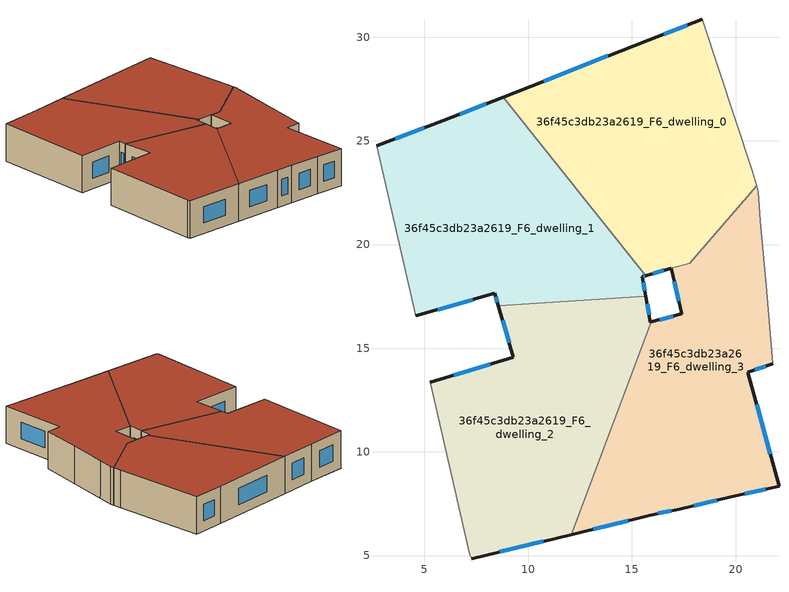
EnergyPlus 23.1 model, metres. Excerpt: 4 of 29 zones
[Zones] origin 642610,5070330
36f45c3db23a2619_F6_dwelling_0
 floor to 36f45c3db23a2619_F5_dwelling_0 (EU_floor_Construction): 18.4,30.86 20.8,23.56 21.02,22.83 17.78,19.11 15.66,18.5 8.8,27.11 15.8,29.86 z18
 wall outside (EU_wall_Construction): 15.66,18.5 16.89,18.85 / 18.4,30.86 15.8,29.86 8.8,27.11 z18:21; 16.89,18.85,21 16.89,18.85,18 16.9,18.85,18
 wall adiabatic (EU_wall_Construction): 21.02,22.83 20.8,23.56 18.4,30.86 z18:21
 wall to 36f45c3db23a2619_F6_dwelling_3 (EU_wall_Construction): 16.9,18.85 17.78,19.11 21.02,22.83 z18:21
 wall to 36f45c3db23a2619_F6_dwelling_1 (EU_wall_Construction): 8.8,27.11 15.66,18.5 z18:21
 window (EU_Window_Construction): 16,18.6 16.55,18.75 / 13.84,29.09 10.76,27.88 / 17.67,30.58 16.53,30.14 z18.84:20.16
 roof outside (EU_roof_Construction): 17.78,19.11 21.02,22.83 20.8,23.56 18.4,30.86 15.8,29.86 8.8,27.11 15.66,18.5 z21
36f45c3db23a2619_F6_dwelling_1
 floor to 36f45c3db23a2619_F5_dwelling_1 (EU_floor_Construction): 8.8,27.11 15.66,18.5 15.49,18.46 15.67,17.5 8.56,17.06 8.39,17.66 4.59,16.56 2.69,24.76 5.89,25.96 z18
 wall outside (EU_wall_Construction): 8.8,27.11 5.89,25.96 2.69,24.76 / 15.67,17.5 15.49,18.46 15.66,18.5 / 4.59,16.56 8.39,17.66 8.56,17.06 z18:21
 wall adiabatic (EU_wall_Construction): 2.69,24.76 4.59,16.56 z18:21
 wall to 36f45c3db23a2619_F6_dwelling_2 (EU_wall_Construction): 8.56,17.06 15.67,17.5 z18:21
 window (EU_Window_Construction): 4.99,25.63 3.58,25.1 / 7.99,26.79 6.71,26.28 / 15.54,18.47 15.61,18.49 / 15.62,17.76 15.54,18.19 / 8.44,17.49 8.51,17.22 / 5.65,16.86 7.32,17.35 z18.84:20.16
 roof outside (EU_roof_Construction): 15.67,17.5 15.49,18.46 15.66,18.5 8.8,27.11 5.89,25.96 2.69,24.76 4.59,16.56 8.39,17.66 8.56,17.06 z21
36f45c3db23a2619_F6_dwelling_2
 floor to 36f45c3db23a2619_F5_dwelling_2 (EU_floor_Construction): 15.67,17.5 15.89,16.25 15.94,16.27 12.07,6.01 7.28,4.85 7.19,5.05 5.28,13.35 9.29,14.55 8.56,17.06 z18
 wall outside (EU_wall_Construction): 8.56,17.06 9.29,14.55 5.29,13.35 / 15.94,16.27 15.89,16.25 15.67,17.5 / 7.28,4.85 12.07,6.01 z18:21
 wall adiabatic (EU_wall_Construction): 5.29,13.35 7.19,5.05 7.28,4.85 z18:21
 wall to 36f45c3db23a2619_F6_dwelling_3 (EU_wall_Construction): 12.07,6.01 15.94,16.27 z18:21
 window (EU_Window_Construction): 8.17,14.22 6.41,13.69 / 8.77,16.36 9.08,15.25 / 15.83,16.6 15.73,17.15 / 8.62,5.17 10.73,5.69 z18.84:20.16
 roof outside (EU_roof_Construction): 12.07,6.01 15.94,16.27 15.89,16.25 15.67,17.5 8.56,17.06 9.29,14.55 5.29,13.35 7.19,5.05 7.28,4.85 z21
36f45c3db23a2619_F6_dwelling_3
 floor to 36f45c3db23a2619_F5_dwelling_3 (EU_floor_Construction): 21.1,22.55 21.2,21.15 21.5,17.75 21.8,14.25 20.6,13.85 22.1,8.34 19.79,7.84 17.29,7.25 15.89,6.95 12.07,6.01 15.94,16.27 17.4,16.65 16.9,18.85 17.78,19.11 21.02,22.83 z18
 wall outside (EU_wall_Construction): 12.07,6.01 15.89,6.95 17.29,7.25 19.79,7.84 22.1,8.34 20.6,13.85 21.8,14.25 / 16.9,18.85 17.4,16.65 15.94,16.27 z18:21
 wall adiabatic (EU_wall_Construction): 21.8,14.25 21.5,17.75 21.2,21.15 21.1,22.55 21.02,22.83 z18:21
 window (EU_Window_Construction): 13.14,6.27 14.82,6.68 / 16.99,16.54 16.35,16.37 / 17.04,18.24 17.25,17.27 / 20.93,13.96 21.46,14.14 / 21.68,9.89 21.02,12.31 / 20.44,7.99 21.45,8.2 / 17.99,7.41 19.09,7.68 / 16.28,7.03 16.9,7.16 z18.84:20.16
 roof outside (EU_roof_Construction): 22.1,8.34 20.6,13.85 21.8,14.25 21.5,17.75 21.2,21.15 21.1,22.55 21.02,22.83 17.78,19.11 16.9,18.85 17.4,16.65 15.94,16.27 12.07,6.01 15.89,6.95 17.29,7.25 19.79,7.84 z21
[Building]
EU S2 Campaign: North Axis=0; Terrain=City; Solar Distribution=FullExterior
[Site:Location]
Lyon-Bron: Latitude=45.75; Longitude=5; Time Zone=1; Elevation=198
[SizingPeriod:WeatherFileDays]
AnnualSizingPeriod: Begin Month=1; Begin Day of Month=1; End Month=12; End Day of Month=31; Day of Week for Start Day=Monday; Use Weather File Daylight Saving Period=No; Use Weather File Rain and Snow Indicators=No
[MATERIAL]
EU_InternalMass_Material: Roughness=MediumRough; Thickness=0.1; Conductivity=1; Density=1800; Specific Heat=900; Thermal Absorptance=0.9; Solar Absorptance=0.7; Visible Absorptance=0.7
[MATERIAL:NOMASS] Roughness=MediumRough; Thermal Absorptance=0.9; Solar Absorptance=0.7; Visible Absorptance=0.7
Name | Thermal Resistance
EU_wall_NoMass | 0.776494
EU_roof_NoMass | 0.486893
EU_floor_NoMass | 0.421597
[WINDOWMATERIAL:SIMPLEGLAZINGSYSTEM]
EU_Window_SimpleGlazing: UFactor=4.24961; Solar Heat Gain Coefficient=0.83; Visible Transmittance=0.83
[CONSTRUCTION]
EU_wall_Construction: EU_wall_NoMass
EU_roof_Construction: EU_roof_NoMass
EU_floor_Construction: EU_floor_NoMass
EU_InternalMass_Construction: EU_InternalMass_Material
EU_Window_Construction: EU_Window_SimpleGlazing
[ZONE] Type=1; Multiplier=1; Ceiling Height=autocalculate; Floor Area=autocalculate; Part of Total Floor Area=Yes
Name | Volume
36f45c3db23a2619_F6_dwelling_0 | 253.443
36f45c3db23a2619_F6_dwelling_1 | 254.771
36f45c3db23a2619_F6_dwelling_2 | 253.887
36f45c3db23a2619_F6_dwelling_3 | 255.179
[INTERNALMASS] Construction=EU_InternalMass_Construction
Name | Zone or ZoneList | Surface Area
36f45c3db23a2619_F6_dwelling_0_EU_InternalMass | 36f45c3db23a2619_F6_dwelling_0 | 84.4841
36f45c3db23a2619_F6_dwelling_1_EU_InternalMass | 36f45c3db23a2619_F6_dwelling_1 | 84.9235
36f45c3db23a2619_F6_dwelling_2_EU_InternalMass | 36f45c3db23a2619_F6_dwelling_2 | 84.6292
36f45c3db23a2619_F6_dwelling_3_EU_InternalMass | 36f45c3db23a2619_F6_dwelling_3 | 85.0601
[OTHEREQUIPMENT] Fuel Type=Electricity; Design Level Calculation Method=Watts/Area; Power per Zone Floor Area=1; Fraction Latent=0; Fraction Radiant=0; Fraction Lost=0; Carbon Dioxide Generation Rate=0; EndUse Subcategory=EU_Step8_InternalGains
Name | Zone or ZoneList or Space or SpaceList | Schedule
EU_Step8_InternalGain_36f45c3db23a2619_F6_dwelling_0_f000 | 36f45c3db23a2619_F6_dwelling_0 | EU_Step8_GainSchedule_36f45c3db23a2619_F6_dwelling_0_f000
EU_Step8_InternalGain_36f45c3db23a2619_F6_dwelling_1_f000 | 36f45c3db23a2619_F6_dwelling_1 | EU_Step8_GainSchedule_36f45c3db23a2619_F6_dwelling_1_f000
EU_Step8_InternalGain_36f45c3db23a2619_F6_dwelling_2_f000 | 36f45c3db23a2619_F6_dwelling_2 | EU_Step8_GainSchedule_36f45c3db23a2619_F6_dwelling_2_f000
EU_Step8_InternalGain_36f45c3db23a2619_F6_dwelling_3_f000 | 36f45c3db23a2619_F6_dwelling_3 | EU_Step8_GainSchedule_36f45c3db23a2619_F6_dwelling_3_f000
[ZONEVENTILATION:DESIGNFLOWRATE] Schedule=EU_AlwaysOn; Design Flow Rate Calculation Method=AirChanges/Hour; Air Changes per Hour=0.693814; Ventilation Type=Natural; Fan Pressure Rise=0; Fan Total Efficiency=1; Constant Term Coefficient=1; Temperature Term Coefficient=0; Velocity Term Coefficient=0; Velocity Squared Term Coefficient=0; Minimum Indoor Temperature=-100; Maximum Indoor Temperature=100; Delta Temperature=-100; Minimum Outdoor Temperature=-100; Maximum Outdoor Temperature=100; Maximum Wind Speed=40
Name | Zone or ZoneList or Space or SpaceList
EU_ConstantAir_36f45c3db23a2619_F6_dwelling_0 | 36f45c3db23a2619_F6_dwelling_0
EU_ConstantAir_36f45c3db23a2619_F6_dwelling_1 | 36f45c3db23a2619_F6_dwelling_1
EU_ConstantAir_36f45c3db23a2619_F6_dwelling_2 | 36f45c3db23a2619_F6_dwelling_2
EU_ConstantAir_36f45c3db23a2619_F6_dwelling_3 | 36f45c3db23a2619_F6_dwelling_3
[HVACTEMPLATE:THERMOSTAT] Constant Heating Setpoint=20; Constant Cooling Setpoint=50
EU_HeatOnly_36f45c3db23a2619_F3_dwelling_0; EU_HeatOnly_36f45c3db23a2619_F3_dwelling_1; EU_HeatOnly_36f45c3db23a2619_F3_dwelling_2; EU_HeatOnly_36f45c3db23a2619_F3_dwelling_3; EU_HeatOnly_36f45c3db23a2619_F4_dwelling_0; EU_HeatOnly_36f45c3db23a2619_F4_dwelling_1; EU_HeatOnly_36f45c3db23a2619_F4_dwelling_2; EU_HeatOnly_36f45c3db23a2619_F4_dwelling_3; EU_HeatOnly_36f45c3db23a2619_F5_dwelling_0; EU_HeatOnly_36f45c3db23a2619_F5_dwelling_1; EU_HeatOnly_36f45c3db23a2619_F5_dwelling_2; EU_HeatOnly_36f45c3db23a2619_F5_dwelling_3; EU_HeatOnly_36f45c3db23a2619_F6_dwelling_0; EU_HeatOnly_36f45c3db23a2619_F6_dwelling_1; EU_HeatOnly_36f45c3db23a2619_F6_dwelling_2; EU_HeatOnly_36f45c3db23a2619_F6_dwelling_3
[HVACTEMPLATE:ZONE:IDEALLOADSAIRSYSTEM] System Availability Schedule=EU_AlwaysOn; Maximum Heating Supply Air Temperature=50; Minimum Cooling Supply Air Temperature=13; Maximum Heating Supply Air Humidity Ratio=0.0156; Minimum Cooling Supply Air Humidity Ratio=0.0077; Heating Limit=NoLimit; Cooling Limit=NoLimit; Heating Availability Schedule=EU_AlwaysOn; Cooling Availability Schedule=EU_CoolingOff; Dehumidification Control Type=ConstantSensibleHeatRatio; Cooling Sensible Heat Ratio=0.7; Dehumidification Setpoint=60; Humidification Control Type=None; Humidification Setpoint=30; Outdoor Air Method=None; Outdoor Air Flow Rate per Person=0.00944; Outdoor Air Flow Rate per Zone Floor Area=0; Outdoor Air Flow Rate per Zone=0; Demand Controlled Ventilation Type=None; Outdoor Air Economizer Type=NoEconomizer; Heat Recovery Type=None; Sensible Heat Recovery Effectiveness=0.7; Latent Heat Recovery Effectiveness=0.65
Name | Template Thermostat
36f45c3db23a2619_F6_dwelling_0 | EU_HeatOnly_36f45c3db23a2619_F6_dwelling_0
36f45c3db23a2619_F6_dwelling_1 | EU_HeatOnly_36f45c3db23a2619_F6_dwelling_1
36f45c3db23a2619_F6_dwelling_2 | EU_HeatOnly_36f45c3db23a2619_F6_dwelling_2
36f45c3db23a2619_F6_dwelling_3 | EU_HeatOnly_36f45c3db23a2619_F6_dwelling_3
[SIZING:ZONE] Zone Cooling Design Supply Air Temperature Input Method=SupplyAirTemperature; Zone Cooling Design Supply Air Temperature=13; Zone Heating Design Supply Air Temperature Input Method=SupplyAirTemperature; Zone Heating Design Supply Air Temperature=50; Zone Cooling Design Supply Air Humidity Ratio=0.008; Zone Heating Design Supply Air Humidity Ratio=0.008; Cooling Design Air Flow Method=DesignDay; Cooling Design Air Flow Rate=0; Cooling Minimum Air Flow per Zone Floor Area=0.000762; Cooling Minimum Air Flow=0; Cooling Minimum Air Flow Fraction=0.2; Heating Design Air Flow Method=DesignDay; Heating Design Air Flow Rate=0; Heating Maximum Air Flow per Zone Floor Area=0.002032; Heating Maximum Air Flow=0.141576; Heating Maximum Air Flow Fraction=0.3; Account for Dedicated Outdoor Air System=No; Dedicated Outdoor Air System Control Strategy=NeutralSupplyAir; Dedicated Outdoor Air Low Setpoint Temperature for Design=autosize; Dedicated Outdoor Air High Setpoint Temperature for Design=autosize; Zone Load Sizing Method=Sensible Load Only No Latent Load; Zone Latent Cooling Design Supply Air Humidity Ratio Input Method=HumidityRatioDifference; Zone Cooling Design Supply Air Humidity Ratio Difference=0.005; Zone Latent Heating Design Supply Air Humidity Ratio Input Method=HumidityRatioDifference; Zone Humidification Design Supply Air Humidity Ratio Difference=0.005
36f45c3db23a2619_F6_dwelling_0; 36f45c3db23a2619_F6_dwelling_1; 36f45c3db23a2619_F6_dwelling_2; 36f45c3db23a2619_F6_dwelling_3
[SCHEDULE:CONSTANT]
Name | Hourly Value
EU_AlwaysOn | 1
EU_CoolingOff | 0
[SCHEDULE:FILE] Column Number=1; Rows to Skip at Top=0; Number of Hours of Data=8760; Column Separator=Comma; Interpolate to Timestep=No; Minutes per Item=60; Adjust Schedule for Daylight Savings=Yes
Name | File
EU_Step8_GainSchedule_36f45c3db23a2619_F6_dwelling_0_f000 | ../../schedules/36f45c3db23a2619/36f45c3db23a2619_F6_dwelling_0_f000_gain.csv
EU_Step8_GainSchedule_36f45c3db23a2619_F6_dwelling_1_f000 | ../../schedules/36f45c3db23a2619/36f45c3db23a2619_F6_dwelling_1_f000_gain.csv
EU_Step8_GainSchedule_36f45c3db23a2619_F6_dwelling_2_f000 | ../../schedules/36f45c3db23a2619/36f45c3db23a2619_F6_dwelling_2_f000_gain.csv
EU_Step8_GainSchedule_36f45c3db23a2619_F6_dwelling_3_f000 | ../../schedules/36f45c3db23a2619/36f45c3db23a2619_F6_dwelling_3_f000_gain.csv
